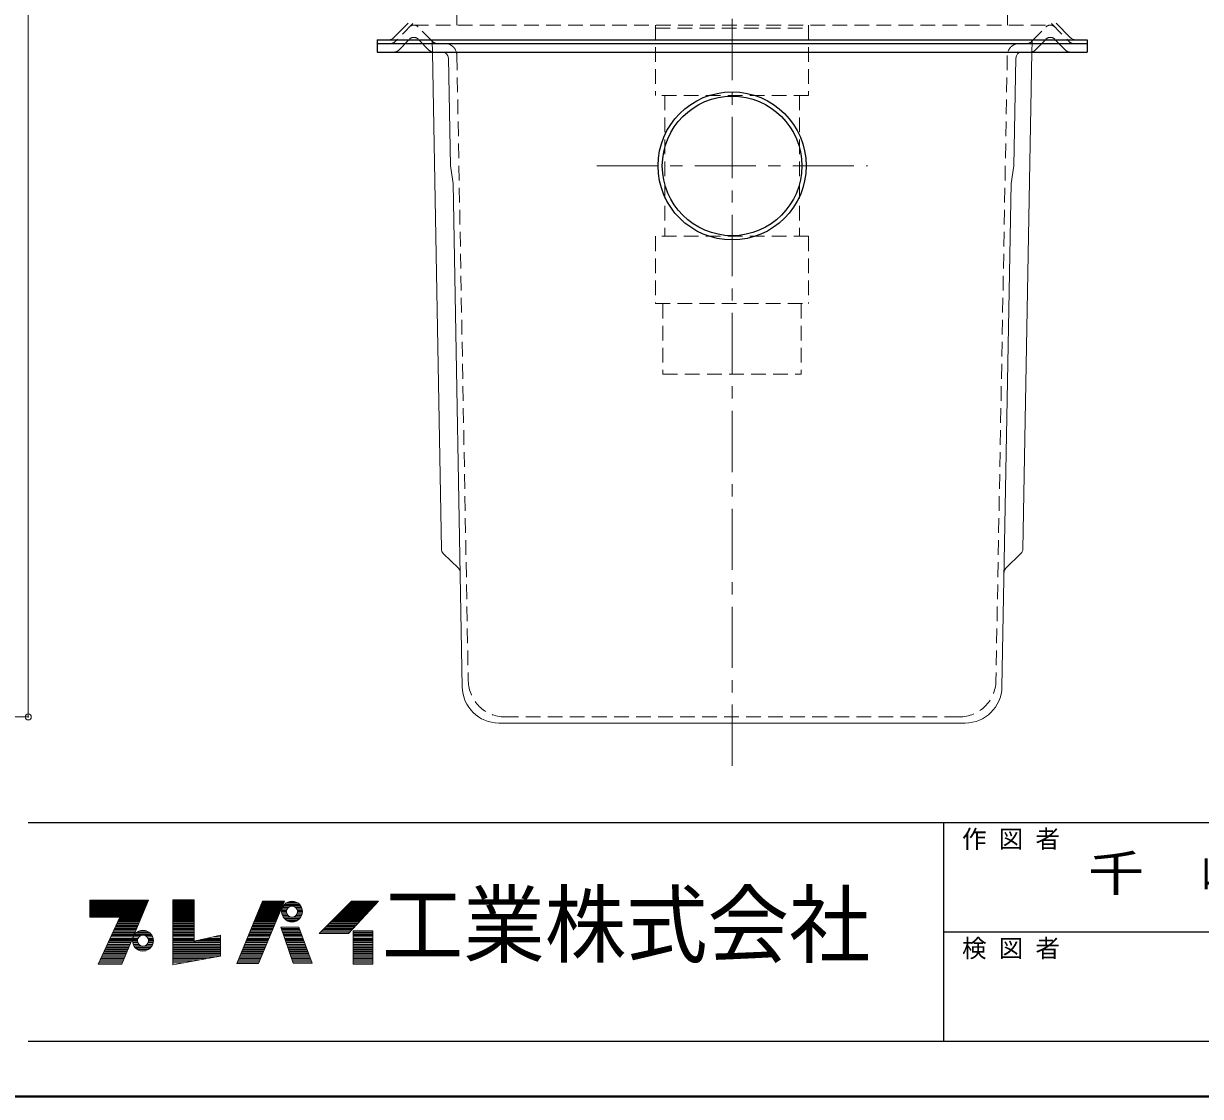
# Model space of a CAD drawing. Units: millimetres at full size, sheet at 1:10; details may follow other scales. Extents: x -2093 to 1957, y -1409 to 1401.
# Drawn here: x -71 to 890, y -1409 to -532 of the extents above; entities that cross this region are included whole.
import ezdxf
from ezdxf.enums import TextEntityAlignment as Align

# ---------------------------------------------------------------- set-up
doc = ezdxf.new("R2010")
doc.units = ezdxf.units.MM
doc.header["$LTSCALE"] = 10
doc.header["$PDMODE"] = 32
doc.header["$PDSIZE"] = 5
doc.linetypes.add('CHAIN1', pattern=[8, 5, -1, 1, -1])
doc.linetypes.add('DASHED1', pattern=[1.8, 1.2, -0.6])
doc.layers.add('0-0_ﾚｲﾔ1', color=4, linetype='Continuous', lineweight=9)
doc.styles.add('ＭＳ ゴシック', font='')
doc.styles.get('ＭＳ ゴシック').set_extended_font_data('MS Gothic')

msp = doc.modelspace()

# ---------------------------------------------------------------- linework, layer by layer
at = {"layer": '0-0_ﾚｲﾔ1', "linetype": 'CHAIN1'}
for p, q in [((282.35, -533.74), (282.35, -73.74)), ((732.35, -533.74), (732.35, -73.74)), ((507.35, -1138.74), (507.35, -208.74)), ((396.85, -648.74), (617.85, -648.74)), ((-597.65, -1098.74), (-67.65, -1098.74))]:
    msp.add_line(p, q, dxfattribs=at)
at = {"layer": '0-0_ﾚｲﾔ1'}
for p, q in [((-67.65, -398.74), (-67.65, -1098.74)), ((269.86, -961.7), (262.48, -555.74)), ((752.23, -555.74), (744.85, -961.7)), ((283.71, -977.31), (271.35, -965.17)), ((730.99, -977.31), (743.35, -965.17))]:
    msp.add_line(p, q, dxfattribs=at)
at = {"layer": '0-0_ﾚｲﾔ1', "color": 7, "lineweight": 18}
for p, q in [((231.07, -543.94), (242.64, -532.12)), ((783.64, -543.94), (772.07, -532.12)), ((739.14, -560.65), (737.54, -648.74)), ((737.54, -648.74), (735.27, -663.17)), ((735.27, -663.17), (727.8, -1074.29)), ((697.8, -1103.74), (316.9, -1103.74)), ((-17.22, -1248.94), (30.19, -1248.94)), ((-17.22, -1249.36), (30.02, -1249.36)), ((8.82, -1300.6), (30.45, -1248.31)), ((50.4, -1248.1), (50.4, -1301.23)), ((67.83, -1248.1), (50.4, -1248.1)), ((50.4, -1248.94), (67.83, -1248.94)), ((50.4, -1249.36), (67.83, -1249.36)), ((123.69, -1249.15), (102.69, -1300.18)), ((120.54, -1300.18), (141.75, -1249.15)), ((123.69, -1249.15), (141.75, -1249.15)), ((194.04, -1275.61), (218.61, -1249.15)), ((-17.22, -1249.99), (29.76, -1249.99)), ((-17.22, -1250.62), (29.5, -1250.62)), ((-17.22, -1251.25), (29.24, -1251.25)), ((-17.22, -1252.09), (28.89, -1252.09)), ((28.63, -1252.72), (-17.22, -1252.72)), ((-17.22, -1253.35), (28.37, -1253.35)), ((-17.22, -1253.98), (28.11, -1253.98)), ((-17.22, -1254.61), (27.85, -1254.61)), ((-17.22, -1255.24), (27.59, -1255.24)), ((-17.22, -1255.66), (27.41, -1255.66)), ((-17.22, -1256.5), (27.06, -1256.5)), ((-17.22, -1257.13), (26.8, -1257.13)), ((-17.22, -1257.76), (26.54, -1257.76)), ((-17.22, -1258.39), (26.28, -1258.39)), ((-17.22, -1259.02), (26.02, -1259.02)), ((50.4, -1249.99), (67.83, -1249.99)), ((50.4, -1250.62), (67.83, -1250.62)), ((50.4, -1251.25), (67.83, -1251.25)), ((50.4, -1252.09), (67.83, -1252.09)), ((50.4, -1252.72), (67.83, -1252.72)), ((50.4, -1253.35), (67.83, -1253.35)), ((50.4, -1253.98), (67.83, -1253.98)), ((50.4, -1254.61), (67.83, -1254.61)), ((50.4, -1255.24), (67.83, -1255.24)), ((50.4, -1255.66), (67.83, -1255.66)), ((50.4, -1256.5), (67.83, -1256.5)), ((50.4, -1257.13), (67.83, -1257.13)), ((50.4, -1257.76), (67.83, -1257.76)), ((50.4, -1258.39), (67.83, -1258.39)), ((50.4, -1259.02), (67.83, -1259.02)), ((119.63, -1259.02), (137.65, -1259.02)), ((119.91, -1258.39), (137.91, -1258.39)), ((120.15, -1257.76), (138.17, -1257.76)), ((120.41, -1257.13), (138.44, -1257.13)), ((120.67, -1256.5), (138.7, -1256.5)), ((121.01, -1255.66), (139.05, -1255.66)), ((121.19, -1255.24), (139.22, -1255.24)), ((121.44, -1254.61), (139.48, -1254.61)), ((121.7, -1253.98), (139.74, -1253.98)), ((121.96, -1253.35), (140.01, -1253.35)), ((122.22, -1252.72), (140.27, -1252.72)), ((122.48, -1252.09), (140.53, -1252.09)), ((122.83, -1251.25), (140.88, -1251.25)), ((123.09, -1250.62), (141.12, -1250.62)), ((123.35, -1249.99), (141.4, -1249.99)), ((139.34, -1257.76), (143.34, -1257.76)), ((139.38, -1256.92), (143.42, -1256.92)), ((139.41, -1258.81), (143.47, -1258.81)), ((139.55, -1255.87), (143.76, -1255.87)), ((139.95, -1254.61), (144.63, -1254.61)), ((140.34, -1253.77), (145.76, -1253.77)), ((141, -1252.72), (154.69, -1252.72)), ((141.7, -1251.88), (153.98, -1251.88)), ((142.92, -1250.83), (152.76, -1250.83)), ((144.4, -1249.99), (151.29, -1249.99)), ((155.35, -1253.77), (149.92, -1253.77)), ((155.74, -1254.61), (151.06, -1254.61)), ((156.13, -1255.87), (151.93, -1255.87)), ((156.28, -1258.81), (152.22, -1258.81)), ((156.3, -1256.92), (152.26, -1256.92)), ((152.34, -1257.76), (156.34, -1257.76)), ((186.48, -1259.02), (209.45, -1259.02)), ((187.11, -1258.39), (210.03, -1258.39)), ((187.74, -1257.76), (210.62, -1257.76)), ((188.37, -1257.13), (211.26, -1257.13)), ((189, -1256.5), (211.79, -1256.5)), ((189.84, -1255.66), (212.57, -1255.66)), ((190.26, -1255.24), (212.96, -1255.24)), ((190.89, -1254.61), (213.54, -1254.61)), ((191.52, -1253.98), (214.13, -1253.98)), ((192.15, -1253.35), (214.71, -1253.35)), ((192.78, -1252.72), (215.3, -1252.72)), ((193.41, -1252.09), (215.88, -1252.09)), ((194.25, -1251.25), (216.66, -1251.25)), ((194.88, -1250.62), (217.25, -1250.62)), ((195.51, -1249.99), (217.83, -1249.99)), ((-17.22, -1259.65), (25.76, -1259.65)), ((-17.22, -1260.28), (25.5, -1260.28)), ((-17.22, -1260.91), (25.24, -1260.91)), ((-17.22, -1261.54), (24.98, -1261.54)), ((7.14, -1262.38), (-17.22, -1262.38)), ((-10.5, -1300.6), (7.14, -1262.38)), ((21.94, -1268.89), (4.2, -1268.89)), ((4.62, -1267.84), (22.37, -1267.84)), ((22.72, -1267), (5.01, -1267)), ((23.15, -1265.95), (5.49, -1265.95)), ((23.42, -1265.32), (5.78, -1265.32)), ((23.76, -1264.48), (6.17, -1264.48)), ((24.02, -1263.85), (6.46, -1263.85)), ((24.37, -1263.01), (6.85, -1263.01)), ((24.63, -1262.38), (7.14, -1262.38)), ((50.4, -1259.65), (67.83, -1259.65)), ((50.4, -1260.28), (67.83, -1260.28)), ((50.4, -1260.91), (67.83, -1260.91)), ((50.4, -1261.54), (67.83, -1261.54)), ((50.4, -1262.38), (67.83, -1262.38)), ((50.4, -1263.01), (67.83, -1263.01)), ((50.4, -1263.85), (67.83, -1263.85)), ((50.4, -1264.48), (67.83, -1264.48)), ((50.4, -1265.32), (67.83, -1265.32)), ((50.4, -1265.95), (67.83, -1265.95)), ((50.4, -1267), (67.83, -1267)), ((50.4, -1267.84), (67.83, -1267.84)), ((50.4, -1268.89), (67.83, -1268.89)), ((115.57, -1268.89), (133.55, -1268.89)), ((116, -1267.84), (133.98, -1267.84)), ((116.35, -1267), (134.33, -1267)), ((116.78, -1265.95), (134.77, -1265.95)), ((117.04, -1265.32), (135.03, -1265.32)), ((117.38, -1264.48), (135.38, -1264.48)), ((117.64, -1263.85), (135.64, -1263.85)), ((117.99, -1263.01), (135.99, -1263.01)), ((118.25, -1262.38), (136.25, -1262.38)), ((118.59, -1261.54), (136.6, -1261.54)), ((118.85, -1260.91), (136.86, -1260.91)), ((119.11, -1260.28), (137.13, -1260.28)), ((119.37, -1259.65), (137.39, -1259.65)), ((139.61, -1259.86), (143.86, -1259.86)), ((139.95, -1260.91), (144.63, -1260.91)), ((140.45, -1261.96), (146.23, -1261.96)), ((141.16, -1263.01), (154.53, -1263.01)), ((141.91, -1263.85), (153.77, -1263.85)), ((143.57, -1265.11), (152.11, -1265.11)), ((145.57, -1265.95), (150.12, -1265.95)), ((155.23, -1261.96), (149.46, -1261.96)), ((155.74, -1260.91), (151.06, -1260.91)), ((156.08, -1259.86), (151.82, -1259.86)), ((176.61, -1268.89), (200.28, -1268.89)), ((177.66, -1267.84), (201.26, -1267.84)), ((178.5, -1267), (202.04, -1267)), ((179.55, -1265.95), (203.01, -1265.95)), ((180.18, -1265.32), (203.6, -1265.32)), ((181.02, -1264.48), (204.38, -1264.48)), ((181.65, -1263.85), (204.96, -1263.85)), ((182.49, -1263.01), (205.74, -1263.01)), ((183.12, -1262.38), (206.33, -1262.38)), ((183.96, -1261.54), (207.11, -1261.54)), ((184.59, -1260.91), (207.69, -1260.91)), ((185.22, -1260.28), (208.28, -1260.28)), ((185.85, -1259.65), (208.86, -1259.65)), ((18.03, -1278.34), (-0.22, -1278.34)), ((18.46, -1277.29), (0.26, -1277.29)), ((18.81, -1276.45), (0.65, -1276.45)), ((19.25, -1275.4), (1.13, -1275.4)), ((1.52, -1274.56), (19.59, -1274.56)), ((20.03, -1273.51), (2, -1273.51)), ((20.46, -1272.46), (2.49, -1272.46)), ((20.81, -1271.62), (2.88, -1271.62)), ((3.36, -1270.57), (21.24, -1270.57)), ((21.59, -1269.73), (3.75, -1269.73)), ((18.15, -1278.34), (22.83, -1278.34)), ((18.65, -1277.29), (24.43, -1277.29)), ((19.2, -1276.45), (32.89, -1276.45)), ((20.11, -1275.4), (31.97, -1275.4)), ((21.12, -1274.56), (30.96, -1274.56)), ((23.11, -1273.51), (28.97, -1273.51)), ((33.43, -1277.29), (27.66, -1277.29)), ((33.94, -1278.34), (29.26, -1278.34)), ((50.4, -1269.73), (67.83, -1269.73)), ((50.4, -1270.57), (67.83, -1270.57)), ((50.4, -1271.62), (67.83, -1271.62)), ((50.4, -1272.46), (67.83, -1272.46)), ((50.4, -1273.51), (67.83, -1273.51)), ((50.4, -1274.56), (67.83, -1274.56)), ((50.4, -1275.4), (67.83, -1275.4)), ((50.4, -1276.45), (67.83, -1276.45)), ((50.4, -1277.29), (67.83, -1277.29)), ((50.4, -1278.34), (67.83, -1278.34)), ((89.46, -1278.34), (83.82, -1278.34)), ((111.68, -1278.34), (129.62, -1278.34)), ((112.11, -1277.29), (130.06, -1277.29)), ((112.46, -1276.45), (130.4, -1276.45)), ((112.89, -1275.4), (130.84, -1275.4)), ((113.24, -1274.56), (131.19, -1274.56)), ((113.67, -1273.51), (131.63, -1273.51)), ((114.1, -1272.46), (132.06, -1272.46)), ((114.45, -1271.62), (132.41, -1271.62)), ((114.87, -1270.57), (132.85, -1270.57)), ((115.22, -1269.73), (133.2, -1269.73)), ((138.67, -1270.57), (153.38, -1270.57)), ((139.04, -1271.62), (153.77, -1271.62)), ((139.33, -1272.46), (154.08, -1272.46)), ((139.7, -1273.51), (154.46, -1273.51)), ((140.06, -1274.56), (154.85, -1274.56)), ((140.35, -1275.4), (155.16, -1275.4)), ((140.72, -1276.45), (155.55, -1276.45)), ((141.01, -1277.29), (155.86, -1277.29)), ((141.38, -1278.34), (156.24, -1278.34)), ((164.22, -1299.97), (153.3, -1270.36)), ((169.89, -1275.61), (194.04, -1275.61)), ((170.94, -1274.56), (195.02, -1274.56)), ((171.99, -1273.51), (195.99, -1273.51)), ((173.04, -1272.46), (196.97, -1272.46)), ((173.88, -1271.62), (197.75, -1271.62)), ((174.93, -1270.57), (198.72, -1270.57)), ((175.77, -1269.73), (199.5, -1269.73)), ((197.82, -1274.56), (213.78, -1274.56)), ((197.82, -1275.4), (213.78, -1275.4)), ((197.82, -1276.45), (213.78, -1276.45)), ((197.82, -1277.29), (213.78, -1277.29)), ((197.82, -1278.34), (213.78, -1278.34)), ((14.21, -1287.58), (-4.49, -1287.58)), ((14.56, -1286.74), (-4.1, -1286.74)), ((14.99, -1285.69), (-3.62, -1285.69)), ((15.42, -1284.64), (-3.13, -1284.64)), ((15.94, -1283.38), (-2.52, -1283.38)), ((16.29, -1282.54), (-2.16, -1282.54)), ((16.73, -1281.49), (-1.68, -1281.49)), ((-1.29, -1280.65), (17.07, -1280.65)), ((17.51, -1279.6), (-0.81, -1279.6)), ((17.54, -1281.49), (21.54, -1281.49)), ((17.58, -1280.65), (21.62, -1280.65)), ((17.61, -1282.54), (21.67, -1282.54)), ((17.75, -1279.6), (21.96, -1279.6)), ((17.75, -1283.38), (21.96, -1283.38)), ((18.15, -1284.64), (22.83, -1284.64)), ((18.65, -1285.69), (24.43, -1285.69)), ((19.36, -1286.74), (32.73, -1286.74)), ((20.11, -1287.58), (31.97, -1287.58)), ((33.43, -1285.69), (27.66, -1285.69)), ((33.94, -1284.64), (29.26, -1284.64)), ((34.33, -1279.6), (30.13, -1279.6)), ((34.33, -1283.38), (30.13, -1283.38)), ((34.48, -1282.54), (30.42, -1282.54)), ((34.5, -1280.65), (30.46, -1280.65)), ((30.54, -1281.49), (34.54, -1281.49)), ((50.4, -1279.6), (67.83, -1279.6)), ((50.4, -1280.65), (67.83, -1280.65)), ((50.4, -1281.49), (67.83, -1281.49)), ((50.4, -1282.54), (89.46, -1282.54)), ((50.4, -1283.38), (89.46, -1283.38)), ((50.4, -1284.64), (89.46, -1284.64)), ((50.4, -1285.69), (89.46, -1285.69)), ((50.4, -1286.74), (89.46, -1286.74)), ((50.4, -1287.58), (89.46, -1287.58)), ((89.46, -1281.49), (69.71, -1281.49)), ((89.46, -1280.65), (73.47, -1280.65)), ((89.46, -1279.6), (78.18, -1279.6)), ((107.88, -1287.58), (125.78, -1287.58)), ((108.22, -1286.74), (126.13, -1286.74)), ((108.65, -1285.69), (126.56, -1285.69)), ((109.09, -1284.64), (127, -1284.64)), ((109.61, -1283.38), (127.52, -1283.38)), ((109.95, -1282.54), (127.87, -1282.54)), ((110.38, -1281.49), (128.31, -1281.49)), ((110.73, -1280.65), (128.66, -1280.65)), ((111.16, -1279.6), (129.1, -1279.6)), ((141.81, -1279.6), (156.71, -1279.6)), ((142.18, -1280.65), (157.1, -1280.65)), ((142.47, -1281.49), (157.41, -1281.49)), ((142.83, -1282.54), (157.79, -1282.54)), ((143.13, -1283.38), (158.1, -1283.38)), ((143.56, -1284.64), (158.57, -1284.64)), ((143.93, -1285.69), (158.96, -1285.69)), ((144.27, -1286.74), (159.34, -1286.74)), ((144.59, -1287.58), (159.65, -1287.58)), ((197.82, -1279.6), (213.78, -1279.6)), ((197.82, -1280.65), (213.78, -1280.65)), ((197.82, -1281.49), (213.78, -1281.49)), ((197.82, -1282.54), (213.78, -1282.54)), ((197.82, -1283.38), (213.78, -1283.38)), ((197.82, -1284.64), (213.78, -1284.64)), ((197.82, -1285.69), (213.78, -1285.69)), ((197.82, -1286.74), (213.78, -1286.74)), ((197.82, -1287.58), (213.78, -1287.58)), ((10.21, -1297.24), (-8.95, -1297.24)), ((10.65, -1296.19), (-8.46, -1296.19)), ((11.17, -1294.93), (-7.88, -1294.93)), ((11.6, -1293.88), (-7.4, -1293.88)), ((12.12, -1292.62), (-6.82, -1292.62)), ((12.47, -1291.78), (-6.43, -1291.78)), ((12.9, -1290.73), (-5.94, -1290.73)), ((13.34, -1289.68), (-5.46, -1289.68)), ((13.77, -1288.63), (-4.97, -1288.63)), ((21.43, -1288.63), (30.65, -1288.63)), ((23.77, -1289.68), (28.32, -1289.68)), ((50.4, -1288.63), (89.46, -1288.63)), ((50.4, -1289.68), (89.46, -1289.68)), ((50.4, -1290.73), (89.46, -1290.73)), ((50.4, -1291.78), (89.46, -1291.78)), ((50.4, -1292.62), (89.46, -1292.62)), ((50.4, -1293.88), (89.46, -1293.88)), ((50.4, -1294.93), (84.87, -1294.93)), ((50.4, -1296.19), (77.97, -1296.19)), ((50.4, -1297.24), (72.23, -1297.24)), ((103.9, -1297.24), (121.76, -1297.24)), ((104.33, -1296.19), (122.2, -1296.19)), ((104.85, -1294.93), (122.72, -1294.93)), ((105.28, -1293.88), (123.16, -1293.88)), ((105.8, -1292.62), (123.68, -1292.62)), ((106.15, -1291.78), (124.03, -1291.78)), ((106.58, -1290.73), (124.47, -1290.73)), ((107.01, -1289.68), (124.91, -1289.68)), ((107.44, -1288.63), (125.34, -1288.63)), ((144.95, -1288.63), (160.04, -1288.63)), ((145.32, -1289.68), (160.43, -1289.68)), ((145.68, -1290.73), (160.81, -1290.73)), ((146.05, -1291.78), (161.2, -1291.78)), ((146.34, -1292.62), (161.51, -1292.62)), ((146.78, -1293.88), (161.98, -1293.88)), ((147.21, -1294.93), (162.36, -1294.93)), ((147.58, -1296.19), (162.83, -1296.19)), ((147.94, -1297.24), (163.22, -1297.24)), ((197.82, -1288.63), (213.78, -1288.63)), ((197.82, -1289.68), (213.78, -1289.68)), ((197.82, -1290.73), (213.78, -1290.73)), ((197.82, -1291.78), (213.78, -1291.78)), ((197.82, -1292.62), (213.78, -1292.62)), ((197.82, -1293.88), (213.78, -1293.88)), ((197.82, -1294.93), (213.78, -1294.93)), ((197.82, -1296.19), (213.78, -1296.19)), ((197.82, -1297.24), (213.78, -1297.24)), ((-10.5, -1300.6), (8.82, -1300.6)), ((9.26, -1299.55), (-10.01, -1299.55)), ((9.78, -1298.29), (-9.43, -1298.29)), ((50.4, -1298.29), (66.49, -1298.29)), ((50.4, -1299.55), (59.59, -1299.55)), ((120.54, -1300.18), (102.69, -1300.18)), ((102.95, -1299.55), (120.8, -1299.55)), ((103.47, -1298.29), (121.33, -1298.29)), ((148.31, -1298.29), (163.6, -1298.29)), ((148.75, -1299.55), (164.07, -1299.55)), ((148.89, -1299.97), (164.22, -1299.97)), ((197.82, -1298.29), (213.78, -1298.29)), ((197.82, -1299.55), (213.78, -1299.55))]:
    msp.add_line(p, q, dxfattribs=at)
at = {"layer": '0-0_ﾚｲﾔ1', "linetype": 'DASHED1'}
for p, q in [((246.5, -532.47), (232.04, -547.24)), ((247.35, -533.74), (767.35, -533.74)), ((262.67, -547.24), (250.93, -535.24)), ((444.85, -533.74), (444.85, -591.24)), ((444.85, -536.24), (569.85, -536.24)), ((569.85, -533.74), (569.85, -591.24)), ((752.04, -547.24), (763.78, -535.24)), ((768.21, -532.47), (782.67, -547.24)), ((234.98, -554.24), (243.78, -545.25)), ((259.73, -554.24), (250.93, -545.25)), ((262.32, -547.25), (262.48, -555.67)), ((752.38, -547.25), (752.23, -555.74)), ((754.98, -554.24), (763.78, -545.25)), ((779.73, -554.24), (770.93, -545.25)), ((282.53, -558.56), (291.82, -1069.29)), ((732.17, -558.56), (722.89, -1069.29)), ((569.85, -591.24), (444.85, -591.24)), ((452.35, -591.24), (452.35, -706.24)), ((562.35, -591.24), (562.35, -706.24)), ((444.85, -706.24), (444.85, -761.24)), ((569.85, -706.24), (444.85, -706.24)), ((569.85, -706.24), (569.85, -761.24)), ((444.85, -761.24), (569.85, -761.24)), ((450.85, -761.24), (450.85, -818.74)), ((563.85, -761.24), (563.85, -818.74)), ((450.85, -818.74), (563.85, -818.74)), ((692.89, -1098.74), (321.81, -1098.74))]:
    msp.add_line(p, q, dxfattribs=at)
at = {"layer": '0-0_ﾚｲﾔ1', "color": 5, "lineweight": 25}
for p, q in [((217.35, -545.74), (217.35, -555.74)), ((217.35, -545.74), (797.35, -545.74)), ((797.35, -545.74), (797.35, -555.74)), ((217.35, -548.74), (797.35, -548.74)), ((217.35, -555.74), (797.35, -555.74))]:
    msp.add_line(p, q, dxfattribs=at)
at = {"layer": '0-0_ﾚｲﾔ1', "color": 7, "linetype": 'DASHED1', "lineweight": 18}
for p, q in [((262.48, -555.67), (262.48, -555.74)), ((752.23, -555.67), (752.23, -555.74))]:
    msp.add_line(p, q, dxfattribs=at)
at = {"layer": '0-0_ﾚｲﾔ1', "color": 6, "lineweight": 25}
for p, q in [((1912.35, -1185.17), (-67.65, -1185.17)), ((680.21, -1363.74), (680.21, -1185.17)), ((1912.35, -1274.46), (680.21, -1274.46)), ((1912.35, -1363.74), (-67.65, -1363.74))]:
    msp.add_line(p, q, dxfattribs=at)
at = {"layer": '0-0_ﾚｲﾔ1', "color": 1, "lineweight": 40}
msp.add_line((1957.35, -1408.74), (-2092.65, -1408.74), dxfattribs=at)
at = {"layer": '0-0_ﾚｲﾔ1', "color": 7, "lineweight": 18}
for points in [[(275.57, -560.65), (277.17, -648.74), (279.43, -663.17), (286.91, -1074.29)], [(-17.22, -1262.38), (-17.22, -1248.31), (30.45, -1248.31)], [(50.4, -1301.23), (89.46, -1294.09), (89.46, -1277.08), (67.83, -1281.91), (67.83, -1248.1)], [(169.89, -1275.61), (196.35, -1249.15), (218.61, -1249.15)], [(148.89, -1299.97), (138.6, -1270.36), (153.3, -1270.36)]]:
    msp.add_lwpolyline(points, dxfattribs=at)
msp.add_lwpolyline([(197.82, -1273.51), (197.82, -1300.6), (213.78, -1300.6), (213.78, -1273.51)], close=True, dxfattribs=at)
at = {"layer": '0-0_ﾚｲﾔ1', "color": 5, "lineweight": 25}
for radius in [60.5, 57]:
    msp.add_circle((507.35, -648.74), radius, dxfattribs=at)
at = {"layer": '0-0_ﾚｲﾔ1', "color": 7, "lineweight": 18}
for centre, radius in [((147.84, -1257.76), 8.5), ((147.84, -1257.76), 4.5), ((26.04, -1281.49), 8.5), ((26.04, -1281.49), 4.5)]:
    msp.add_circle(centre, radius, dxfattribs=at)
at = {"layer": '0-0_ﾚｲﾔ1', "linetype": 'DASHED1'}
for centre, radius, start, end in [((247.35, -538.74), 5, 44.3947, 135.6053), ((767.35, -538.74), 5, 44.3947, 135.6053), ((228.46, -543.74), 5, 270, 315.6053), ((247.35, -548.75), 5, 44.3947, 135.6053), ((266.24, -543.74), 5, 224.3947, 270), ((748.46, -543.74), 5, 270, 315.6053), ((767.35, -548.75), 5, 44.3947, 135.6053), ((786.24, -543.74), 5, 224.3947, 270), ((231.41, -550.74), 5, 270, 315.6053), ((263.3, -550.74), 5, 224.3947, 270), ((272.53, -558.74), 10, 1.04163, 90), ((742.17, -558.74), 10, 90, 178.95837), ((751.41, -550.74), 5, 270, 315.6053), ((783.3, -550.74), 5, 224.3947, 270), ((321.81, -1068.74), 30, 181.04163, 270), ((692.89, -1068.74), 30, 270, 358.95837)]:
    msp.add_arc(centre, radius, start, end, dxfattribs=at)
at = {"layer": '0-0_ﾚｲﾔ1', "color": 7, "lineweight": 18}
for centre, radius, start, end in [((226.78, -539.74), 6, 270, 315.6053), ((787.93, -539.74), 6, 224.3947, 270), ((270.57, -560.74), 5, 1.04163, 90), ((744.14, -560.74), 5, 90, 178.95837), ((316.9, -1073.74), 30, 181.04163, 270), ((697.8, -1073.74), 30, 270, 358.95837)]:
    msp.add_arc(centre, radius, start, end, dxfattribs=at)
at = {"layer": '0-0_ﾚｲﾔ1'}
for centre, start, end in [((274.86, -961.61), 181.04163, 225.52081), ((739.85, -961.61), 314.47919, 358.95837), ((280.21, -980.88), 1.04163, 45.52081), ((734.5, -980.88), 134.47919, 178.95837)]:
    msp.add_arc(centre, 5, start, end, dxfattribs=at)
at = {"layer": '0-0_ﾚｲﾔ1', "color": 1}
msp.add_point((-67.65, -1098.74), dxfattribs=at)

# ---------------------------------------------------------------- texts
at = {"layer": '0-0_ﾚｲﾔ1', "color": 7, "style": 'ＭＳ ゴシック'}
for s, p in [('作 図 者', (695.21, -1210.17)), ('検 図 者', (695.21, -1299.46))]:
    msp.add_text(s, height=14.66, dxfattribs=at).set_placement(p, align=Align.BOTTOM_LEFT)
for s, height, width, p in [('千\u3000崎', 29.33, 1.15, (798.07, -1249.81)), ('工業株式会社', 51.32, 0.95, (221.28, -1309.46))]:
    msp.add_text(s, height=height, dxfattribs=dict(at, width=width)).set_placement(p, align=Align.BOTTOM_LEFT)

doc.saveas('drawing.dxf')
